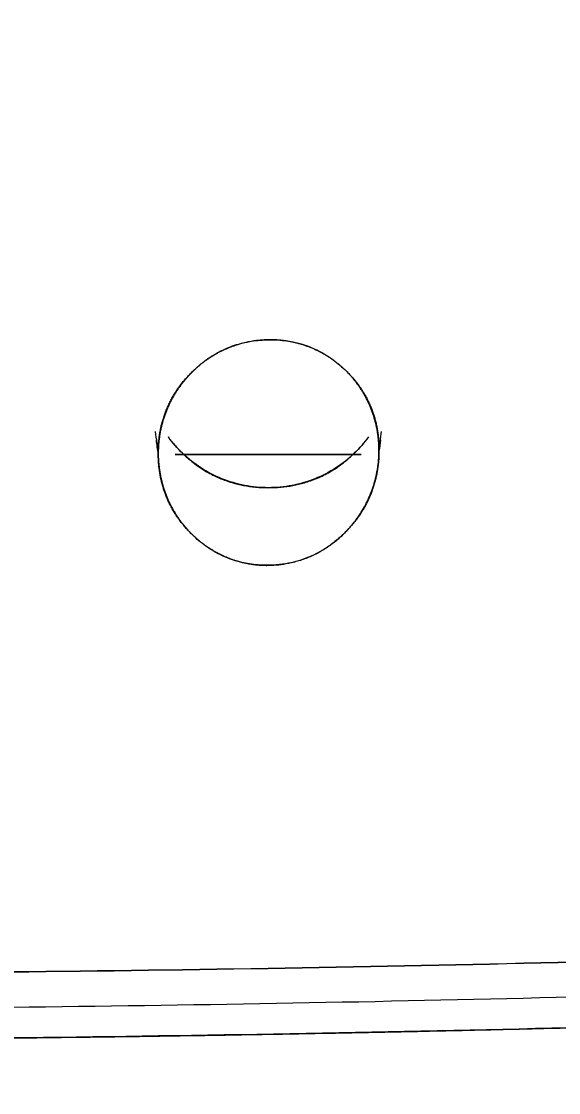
# Model space of a CAD drawing. Header units: inches. Extents: x 1105 to 1525, y -292 to 302.
# Drawn here: x 1214.19 to 1217.73, y 202.73 to 209.78 of the extents above; entities that cross this region are included whole.
import ezdxf

# ---------------------------------------------------------------- set-up
doc = ezdxf.new("R2010")
doc.units = ezdxf.units.IN
doc.header["$LTSCALE"] = 2.42
doc.header["$MEASUREMENT"] = 0
doc.header["$PDMODE"] = 3
doc.header["$PDSIZE"] = 0.3125
doc.layers.get('0').update_dxf_attribs({"linetype": 'CONTINUOUS'})
doc.layers.get('Defpoints').update_dxf_attribs({"linetype": 'CONTINUOUS'})
doc.layers.add('DIM', color=3, linetype='CONTINUOUS', lineweight=18)
doc.styles.get("Standard").update_dxf_attribs({"font": 'arial.ttf', "width": 0.8})
doc.dimstyles.new('ISO-25', dxfattribs={"dimtxt": 5, "dimasz": 2.5, "dimexe": 1.25, "dimexo": 0.625, "dimgap": 2, "dimtad": 1, "dimtih": 1, "dimtoh": 1, "dimdec": 1, "dimdsep": 46, "dimtxsty": 'Standard', "dimcen": 0, "dimclrd": 3, "dimclre": 3, "dimclrt": 4, "dimadec": 0, "dimazin": 0, "dimtfac": 1, "dimtdec": 1, "dimtmove": 0, "dimatfit": 3, "dimfxl": 1, "dimarcsym": 0})

# ---------------------------------------------------------------- blocks, each defined once
blk = doc.blocks.new('*D2')
at = {"layer": 'Defpoints', "color": 0, "transparency": 16777216}
for p in [(1211.2005, 267.02), (1309.6383, 267.02), (1211.2005, 196.6188)]:
    blk.add_point(p, dxfattribs=at)
at = {"layer": 'DIM', "color": 3, "lineweight": -2, "transparency": 16777216}
for p, q in [((1211.8255, 267.02), (1310.8883, 267.02)), ((1309.6383, 262.02), (1309.6383, 236.3722)), ((1309.6383, 201.6188), (1309.6383, 227.2665)), ((1211.8255, 196.6188), (1310.8883, 196.6188))]:
    blk.add_line(p, q, dxfattribs=at)
at = {"layer": 'DIM', "color": 3, "transparency": 16777216}
for points in [[(1308.805, 262.02), (1310.4717, 262.02), (1309.6383, 267.02)], [(1308.805, 201.6188), (1310.4717, 201.6188), (1309.6383, 196.6188)]]:
    blk.add_solid(points, dxfattribs=at)
at = {"layer": 'DIM', "color": 4, "transparency": 16777216, "insert": (1309.6383, 231.8194), "char_height": 5, "attachment_point": 5}
blk.add_mtext('70.4', dxfattribs=at)

msp = doc.modelspace()

# ---------------------------------------------------------------- linework, layer by layer
at = {"linetype": 'Continuous', "lineweight": 18}
for points, degree, knots in [([(1278.7728, 214.8172), (1278.7728, 214.2451), (1278.5555, 213.1008), (1277.5809, 211.4008), (1275.9671, 209.7338), (1273.7294, 208.1157), (1270.8898, 206.5623), (1267.475, 205.0882), (1263.5185, 203.7078), (1259.0582, 202.4345), (1254.1367, 201.2804), (1248.8018, 200.2566), (1243.1051, 199.3732), (1237.1008, 198.6384), (1230.8471, 198.0594), (1224.4046, 197.6419), (1217.8344, 197.3897), (1213.4116, 197.3335), (1211.2005, 197.3335)], 3, [0, 0, 0, 0, 0.0625, 0.125, 0.1875, 0.25, 0.3125, 0.375, 0.4375, 0.5, 0.5625, 0.625, 0.6875, 0.75, 0.8125, 0.875, 0.9375, 1, 1, 1, 1]), ([(1211.2005, 197.3335), (1213.4117, 197.3335), (1217.8342, 197.3898), (1226.5943, 197.7259), (1237.2256, 198.5604), (1247.0244, 199.9152), (1254.1354, 201.2807), (1259.0588, 202.4343), (1263.517, 203.7082), (1267.4758, 205.0881), (1270.8883, 206.5624), (1273.7299, 208.1157), (1275.5936, 209.4643), (1276.7733, 210.5673), (1277.7437, 211.6842), (1278.4933, 212.9931), (1278.7275, 214.0277), (1278.761, 214.4911)], 3, [0, 0, 0, 0, 0.063251, 0.126502, 0.253004, 0.379507, 0.442758, 0.506009, 0.56926, 0.632511, 0.695762, 0.759013, 0.822264, 0.85389, 0.885516, 0.948767, 1, 1, 1, 1]), ([(1211.2005, 196.6187), (1212.9275, 196.6156), (1216.3817, 196.6455), (1221.3499, 196.7975), (1225.8822, 197.0223), (1229.7737, 197.284), (1233.0617, 197.5564), (1235.8979, 197.8303), (1238.4394, 198.1079), (1241.0527, 198.4258), (1243.6893, 198.7842), (1246.2912, 199.1794), (1248.7797, 199.5955), (1251.4007, 200.0771), (1254.3163, 200.6735), (1257.3669, 201.3778), (1260.3507, 202.1596), (1263.1348, 202.9874), (1265.6452, 203.8358), (1267.799, 204.6622), (1269.5632, 205.4248), (1271.0923, 206.1619), (1272.552, 206.9506), (1273.9866, 207.8418), (1275.0913, 208.6552), (1275.8914, 209.3394), (1276.4739, 209.8958), (1277.0909, 210.5715), (1277.7334, 211.4382), (1278.2011, 212.297), (1278.407, 212.877), (1278.4665, 213.0777)], 3, [0, 0, 0, 0, 0.052064, 0.104502, 0.150958, 0.191431, 0.22592, 0.255225, 0.282857, 0.309228, 0.34242, 0.372757, 0.40028, 0.431812, 0.469681, 0.51226, 0.554914, 0.597363, 0.639585, 0.678668, 0.712558, 0.741996, 0.774623, 0.812204, 0.851455, 0.871332, 0.891416, 0.915275, 0.945229, 0.981313, 1, 1, 1, 1]), ([(1275.2769, 209.273), (1274.1945, 208.2636), (1270.1324, 205.7254), (1262.855, 202.9064), (1253.5924, 200.509), (1242.7007, 198.6254), (1230.5986, 197.3279), (1217.7503, 196.6664), (1211.2005, 196.6664)], 2, [0, 0, 0, 0.093758, 0.244799, 0.395839, 0.546879, 0.697919, 0.84896, 1, 1, 1]), ([(1215.095, 206.9332), (1215.095, 206.9384), (1215.095, 206.9487), (1215.0953, 206.9642), (1215.0959, 206.9795), (1215.0967, 206.9948), (1215.0979, 207.0099), (1215.0993, 207.0249), (1215.1009, 207.0398), (1215.1029, 207.0546), (1215.1051, 207.0692), (1215.1076, 207.0838), (1215.1104, 207.0982), (1215.1135, 207.1126), (1215.1168, 207.1268), (1215.1204, 207.1409), (1215.1243, 207.1549), (1215.1285, 207.1687), (1215.1329, 207.1825), (1215.1376, 207.1961), (1215.1426, 207.2097), (1215.1479, 207.2231), (1215.1534, 207.2364), (1215.1592, 207.2496), (1215.1653, 207.2626), (1215.1717, 207.2756), (1215.1783, 207.2884), (1215.1852, 207.3012), (1215.1924, 207.3138), (1215.1999, 207.3263), (1215.2076, 207.3387), (1215.2156, 207.3509), (1215.2239, 207.3631), (1215.2325, 207.3751), (1215.2413, 207.387), (1215.2505, 207.3989), (1215.2598, 207.4105), (1215.2695, 207.4221), (1215.2795, 207.4336), (1215.2897, 207.4449), (1215.3002, 207.4562), (1215.3347, 207.4918), (1215.3965, 207.5465), (1215.4932, 207.6083), (1215.5973, 207.6526), (1215.7084, 207.6794), (1215.8239, 207.6886), (1215.9391, 207.6818), (1216.0497, 207.6573), (1216.1532, 207.6154), (1216.2492, 207.556), (1216.3141, 207.5), (1216.3544, 207.4586), (1216.3736, 207.4374), (1216.3917, 207.4158), (1216.4089, 207.3938), (1216.4251, 207.3713), (1216.4403, 207.3484), (1216.4545, 207.3251), (1216.4677, 207.3013), (1216.4799, 207.2771), (1216.4911, 207.2525), (1216.5013, 207.2274), (1216.5105, 207.2019), (1216.5187, 207.1759), (1216.526, 207.1495), (1216.5322, 207.1227), (1216.5375, 207.0954), (1216.5417, 207.0677), (1216.545, 207.0395), (1216.5472, 207.0109), (1216.5485, 206.9819), (1216.5486, 206.9624), (1216.5486, 206.9526)], 3, [0, 0, 0, 0, 0.006722, 0.013397, 0.020026, 0.026612, 0.033156, 0.039662, 0.046131, 0.052566, 0.058969, 0.065343, 0.071689, 0.078011, 0.084311, 0.090592, 0.096855, 0.103104, 0.109341, 0.115569, 0.121791, 0.128008, 0.134224, 0.140441, 0.146662, 0.15289, 0.159127, 0.165376, 0.171639, 0.177919, 0.184218, 0.19054, 0.196886, 0.203259, 0.209661, 0.216096, 0.222564, 0.229069, 0.235613, 0.242198, 0.248827, 0.255501, 0.306362, 0.355208, 0.403303, 0.451969, 0.50248, 0.552727, 0.60102, 0.648635, 0.696894, 0.747064, 0.759573, 0.771925, 0.784135, 0.796221, 0.808199, 0.820087, 0.831902, 0.843662, 0.855387, 0.867095, 0.878804, 0.890534, 0.902302, 0.914128, 0.92603, 0.938025, 0.950131, 0.962365, 0.974744, 0.987284, 1, 1, 1, 1]), ([(1216.5486, 206.9526), (1216.5486, 206.9568), (1216.5486, 206.9654), (1216.5484, 206.9781), (1216.548, 206.9909), (1216.5473, 207.0036), (1216.5464, 207.0163), (1216.5453, 207.0289), (1216.544, 207.0415), (1216.5425, 207.0541), (1216.5408, 207.0666), (1216.5389, 207.0791), (1216.5367, 207.0915), (1216.5344, 207.1038), (1216.5318, 207.1161), (1216.5291, 207.1284), (1216.5261, 207.1405), (1216.523, 207.1526), (1216.5196, 207.1646), (1216.5161, 207.1766), (1216.5123, 207.1884), (1216.5084, 207.2002), (1216.5043, 207.2119), (1216.4999, 207.2235), (1216.4954, 207.235), (1216.4907, 207.2464), (1216.4858, 207.2577), (1216.4808, 207.2689), (1216.4755, 207.28), (1216.4701, 207.291), (1216.4645, 207.3019), (1216.4587, 207.3127), (1216.4528, 207.3234), (1216.4467, 207.3339), (1216.4404, 207.3444), (1216.4339, 207.3547), (1216.4273, 207.3649), (1216.4205, 207.3749), (1216.4136, 207.3849), (1216.4065, 207.3947), (1216.3993, 207.4043), (1216.3919, 207.4139), (1216.3843, 207.4232), (1216.3766, 207.4325), (1216.3688, 207.4416), (1216.3608, 207.4506), (1216.3527, 207.4594), (1216.3445, 207.4681), (1216.3361, 207.4766), (1216.3276, 207.4849), (1216.319, 207.4932), (1216.3102, 207.5012), (1216.3013, 207.5091), (1216.2923, 207.5169), (1216.2832, 207.5245), (1216.274, 207.5319), (1216.2647, 207.5391), (1216.2552, 207.5462), (1216.2457, 207.5532), (1216.236, 207.5599), (1216.2263, 207.5665), (1216.2165, 207.573), (1216.2065, 207.5792), (1216.1965, 207.5853), (1216.1864, 207.5912), (1216.1762, 207.5969), (1216.166, 207.6025), (1216.1556, 207.6079), (1216.1452, 207.6131), (1216.1347, 207.6182), (1216.1241, 207.623), (1216.1135, 207.6277), (1216.1028, 207.6322), (1216.0921, 207.6365), (1216.0813, 207.6407), (1216.0704, 207.6446), (1216.0595, 207.6484), (1216.0486, 207.652), (1216.0376, 207.6554), (1216.0265, 207.6587), (1216.0154, 207.6617), (1216.0043, 207.6646), (1215.9932, 207.6673), (1215.982, 207.6698), (1215.9708, 207.6721), (1215.9596, 207.6743), (1215.9483, 207.6763), (1215.9371, 207.678), (1215.9258, 207.6796), (1215.9145, 207.6811), (1215.9032, 207.6823), (1215.8919, 207.6834), (1215.8806, 207.6842), (1215.8693, 207.6849), (1215.858, 207.6854), (1215.8467, 207.6858), (1215.8354, 207.6859), (1215.8225, 207.6859), (1215.8078, 207.6856), (1215.7914, 207.6849), (1215.7749, 207.6838), (1215.7581, 207.6822), (1215.7411, 207.6803), (1215.724, 207.6779), (1215.7067, 207.675), (1215.6893, 207.6717), (1215.6718, 207.668), (1215.6541, 207.6637), (1215.6363, 207.6589), (1215.6185, 207.6536), (1215.6006, 207.6478), (1215.5826, 207.6415), (1215.5646, 207.6346), (1215.5465, 207.6272), (1215.5285, 207.6191), (1215.5105, 207.6105), (1215.4925, 207.6014), (1215.4746, 207.5916), (1215.4568, 207.5812), (1215.4391, 207.5702), (1215.4215, 207.5586), (1215.4041, 207.5463), (1215.3869, 207.5335), (1215.3698, 207.52), (1215.3531, 207.5058), (1215.3365, 207.4911), (1215.3203, 207.4756), (1215.3043, 207.4596), (1215.2888, 207.4429), (1215.2735, 207.4256), (1215.2587, 207.4076), (1215.2444, 207.389), (1215.2305, 207.3698), (1215.2171, 207.35), (1215.2042, 207.3295), (1215.1918, 207.3085), (1215.1801, 207.2869), (1215.169, 207.2647), (1215.1585, 207.2419), (1215.1487, 207.2187), (1215.1397, 207.1949), (1215.1313, 207.1705), (1215.1238, 207.1457), (1215.1171, 207.1205), (1215.1111, 207.0948), (1215.1061, 207.0687), (1215.102, 207.0422), (1215.0987, 207.0154), (1215.0965, 206.9882), (1215.0951, 206.9608), (1215.0951, 206.9424), (1215.095, 206.9332)], 3, [0, 0, 0, 0, 0.005532, 0.011055, 0.016571, 0.022078, 0.027578, 0.033069, 0.038552, 0.044027, 0.049494, 0.054953, 0.060405, 0.065848, 0.071283, 0.076711, 0.08213, 0.087542, 0.092946, 0.098343, 0.103731, 0.109112, 0.114485, 0.11985, 0.125208, 0.130558, 0.1359, 0.141235, 0.146562, 0.151882, 0.157194, 0.162499, 0.167796, 0.173086, 0.178368, 0.183643, 0.188911, 0.194172, 0.199425, 0.20467, 0.209909, 0.21514, 0.220365, 0.225582, 0.230792, 0.235994, 0.24119, 0.246379, 0.25156, 0.256735, 0.261903, 0.267064, 0.272218, 0.277365, 0.282505, 0.287638, 0.292765, 0.297885, 0.302998, 0.308104, 0.313204, 0.318298, 0.323384, 0.328464, 0.333538, 0.338605, 0.343666, 0.34872, 0.353768, 0.358809, 0.363844, 0.368873, 0.373896, 0.378912, 0.383922, 0.388926, 0.393924, 0.398916, 0.403901, 0.408881, 0.413855, 0.418822, 0.423784, 0.42874, 0.43369, 0.438635, 0.443573, 0.448506, 0.453433, 0.458354, 0.46327, 0.46818, 0.473085, 0.477984, 0.482878, 0.487766, 0.492649, 0.497526, 0.504524, 0.511617, 0.518803, 0.526085, 0.533461, 0.540932, 0.548498, 0.556159, 0.563915, 0.571766, 0.579713, 0.587755, 0.595893, 0.604126, 0.612455, 0.620879, 0.629399, 0.638015, 0.646727, 0.655535, 0.664438, 0.673438, 0.682533, 0.691725, 0.701012, 0.710396, 0.719875, 0.729451, 0.739122, 0.74889, 0.758753, 0.768713, 0.778769, 0.78892, 0.799168, 0.809511, 0.819951, 0.830486, 0.841117, 0.851844, 0.862667, 0.873586, 0.8846, 0.89571, 0.906916, 0.918218, 0.929614, 0.941107, 0.952695, 0.964378, 0.976157, 0.988031, 1, 1, 1, 1]), ([(1215.1603, 207.0471), (1215.2015, 206.9907), (1215.4883, 206.7131), (1216.151, 206.7124), (1216.4397, 206.9906), (1216.4809, 207.0471)], 2, [0, 0, 0, 0.092688, 0.499886, 0.907083, 1, 1, 1]), ([(1216.4795, 207.0473), (1216.4519, 207.0086), (1216.4206, 206.9723), (1216.3492, 206.9033), (1216.3085, 206.8711), (1216.2214, 206.8149), (1216.175, 206.7909), (1216.0783, 206.7522), (1216.0279, 206.7375), (1215.9252, 206.7177), (1215.8729, 206.7128), (1215.7682, 206.7128), (1215.7158, 206.7177), (1215.6131, 206.7375), (1215.5627, 206.7522), (1215.466, 206.7909), (1215.4196, 206.8149), (1215.3325, 206.8711), (1215.2918, 206.9033), (1215.2204, 206.9723), (1215.1891, 207.0086), (1215.1616, 207.0473)], 3, [0, 0, 0, 0, 0.094279, 0.094279, 0.195709, 0.195709, 0.29714, 0.29714, 0.39857, 0.39857, 0.5, 0.5, 0.60143, 0.60143, 0.70286, 0.70286, 0.80429, 0.80429, 0.905721, 0.905721, 1, 1, 1, 1]), ([(1216.5486, 206.9526), (1216.5485, 206.9474), (1216.5484, 206.937), (1216.5479, 206.9215), (1216.5471, 206.9061), (1216.546, 206.8909), (1216.5446, 206.8757), (1216.543, 206.8606), (1216.541, 206.8457), (1216.5388, 206.8309), (1216.5364, 206.8161), (1216.5336, 206.8015), (1216.5306, 206.787), (1216.5273, 206.7726), (1216.5237, 206.7584), (1216.5198, 206.7442), (1216.5157, 206.7301), (1216.5112, 206.7162), (1216.5065, 206.7023), (1216.5016, 206.6886), (1216.4963, 206.675), (1216.4908, 206.6615), (1216.4849, 206.6481), (1216.4788, 206.6348), (1216.4725, 206.6216), (1216.4658, 206.6085), (1216.4589, 206.5956), (1216.4517, 206.5827), (1216.4442, 206.57), (1216.4364, 206.5574), (1216.4283, 206.5448), (1216.42, 206.5324), (1216.4114, 206.5201), (1216.4025, 206.508), (1216.3934, 206.4959), (1216.3839, 206.4839), (1216.3742, 206.4721), (1216.3642, 206.4603), (1216.3539, 206.4487), (1216.3433, 206.4371), (1216.3325, 206.4257), (1216.3054, 206.3982), (1216.2603, 206.3574), (1216.1938, 206.3091), (1216.1237, 206.2698), (1216.05, 206.2392), (1215.9728, 206.2175), (1215.8922, 206.2048), (1215.7994, 206.2004), (1215.697, 206.2079), (1215.589, 206.2333), (1215.4879, 206.2758), (1215.3938, 206.3353), (1215.3299, 206.3916), (1215.2898, 206.4335), (1215.27, 206.4558), (1215.2513, 206.4785), (1215.2336, 206.5016), (1215.217, 206.5252), (1215.2015, 206.5493), (1215.187, 206.5738), (1215.1736, 206.5987), (1215.1612, 206.6241), (1215.1499, 206.65), (1215.1396, 206.6763), (1215.1304, 206.7031), (1215.1223, 206.7303), (1215.1152, 206.7579), (1215.1091, 206.786), (1215.1042, 206.8146), (1215.1003, 206.8436), (1215.0974, 206.8731), (1215.0956, 206.903), (1215.0952, 206.9231), (1215.095, 206.9332)], 3, [0, 0, 0, 0, 0.006774, 0.013502, 0.020186, 0.02683, 0.033436, 0.040005, 0.04654, 0.053044, 0.05952, 0.065969, 0.072394, 0.078798, 0.085183, 0.091552, 0.097908, 0.104254, 0.110591, 0.116924, 0.123253, 0.129583, 0.135916, 0.142254, 0.1486, 0.154958, 0.161329, 0.167716, 0.174122, 0.18055, 0.187002, 0.19348, 0.199987, 0.206527, 0.2131, 0.21971, 0.226359, 0.233049, 0.239782, 0.246561, 0.253389, 0.260266, 0.296895, 0.332321, 0.366982, 0.401346, 0.435893, 0.471096, 0.507401, 0.556744, 0.60429, 0.651267, 0.698954, 0.748579, 0.761656, 0.774566, 0.787326, 0.799955, 0.81247, 0.824892, 0.837239, 0.849531, 0.861788, 0.87403, 0.886278, 0.898551, 0.91087, 0.923255, 0.935725, 0.948299, 0.960996, 0.973834, 0.986829, 1, 1, 1, 1]), ([(1215.095, 206.9332), (1215.0951, 206.9286), (1215.0952, 206.9195), (1215.0957, 206.9058), (1215.0964, 206.8923), (1215.0973, 206.8788), (1215.0985, 206.8654), (1215.1, 206.852), (1215.1016, 206.8388), (1215.1035, 206.8256), (1215.1056, 206.8126), (1215.1079, 206.7996), (1215.1104, 206.7868), (1215.1131, 206.774), (1215.1161, 206.7614), (1215.1192, 206.7489), (1215.1226, 206.7364), (1215.1261, 206.7241), (1215.1298, 206.712), (1215.1338, 206.6999), (1215.1379, 206.688), (1215.1421, 206.6762), (1215.1466, 206.6645), (1215.1512, 206.653), (1215.156, 206.6416), (1215.161, 206.6303), (1215.1661, 206.6192), (1215.1714, 206.6082), (1215.1768, 206.5973), (1215.1824, 206.5866), (1215.1881, 206.5761), (1215.194, 206.5656), (1215.2, 206.5554), (1215.2062, 206.5453), (1215.2124, 206.5353), (1215.2188, 206.5255), (1215.2253, 206.5158), (1215.232, 206.5063), (1215.2387, 206.4969), (1215.2456, 206.4877), (1215.2526, 206.4786), (1215.2596, 206.4697), (1215.2668, 206.461), (1215.2741, 206.4524), (1215.2814, 206.444), (1215.2889, 206.4357), (1215.2964, 206.4276), (1215.304, 206.4196), (1215.3117, 206.4118), (1215.3195, 206.4041), (1215.3273, 206.3966), (1215.3352, 206.3893), (1215.3432, 206.3821), (1215.3512, 206.3751), (1215.3593, 206.3682), (1215.3674, 206.3615), (1215.3756, 206.355), (1215.3839, 206.3485), (1215.3922, 206.3423), (1215.4005, 206.3362), (1215.4089, 206.3302), (1215.4173, 206.3244), (1215.4257, 206.3188), (1215.4342, 206.3133), (1215.4427, 206.308), (1215.4512, 206.3028), (1215.4598, 206.2977), (1215.4683, 206.2928), (1215.4769, 206.288), (1215.4855, 206.2834), (1215.4941, 206.279), (1215.5027, 206.2746), (1215.5114, 206.2704), (1215.52, 206.2664), (1215.5286, 206.2625), (1215.5372, 206.2587), (1215.5459, 206.2551), (1215.5545, 206.2516), (1215.5631, 206.2482), (1215.5717, 206.245), (1215.5803, 206.2419), (1215.5889, 206.2389), (1215.5975, 206.236), (1215.606, 206.2333), (1215.6145, 206.2307), (1215.623, 206.2282), (1215.6315, 206.2259), (1215.64, 206.2236), (1215.6484, 206.2215), (1215.6568, 206.2195), (1215.6652, 206.2177), (1215.6736, 206.2159), (1215.6819, 206.2142), (1215.6902, 206.2127), (1215.6984, 206.2113), (1215.7066, 206.2099), (1215.7148, 206.2087), (1215.7229, 206.2076), (1215.731, 206.2066), (1215.739, 206.2057), (1215.7471, 206.2049), (1215.755, 206.2041), (1215.7629, 206.2035), (1215.7708, 206.203), (1215.7786, 206.2026), (1215.7864, 206.2022), (1215.7941, 206.202), (1215.8018, 206.2018), (1215.828, 206.2016), (1215.8736, 206.2035), (1215.9387, 206.2122), (1216.0048, 206.2274), (1216.0712, 206.2497), (1216.1372, 206.2792), (1216.2018, 206.3162), (1216.2642, 206.3611), (1216.3097, 206.4016), (1216.3407, 206.4334), (1216.3589, 206.4535), (1216.3764, 206.4742), (1216.3932, 206.4955), (1216.4092, 206.5174), (1216.4245, 206.5399), (1216.4389, 206.5629), (1216.4525, 206.5865), (1216.4653, 206.6105), (1216.4772, 206.635), (1216.4883, 206.6599), (1216.4984, 206.6852), (1216.5077, 206.7108), (1216.5161, 206.7368), (1216.5235, 206.7631), (1216.53, 206.7896), (1216.5355, 206.8164), (1216.5401, 206.8434), (1216.5437, 206.8705), (1216.5464, 206.8978), (1216.5481, 206.9252), (1216.5484, 206.9434), (1216.5486, 206.9526)], 3, [0, 0, 0, 0, 0.005961, 0.011896, 0.017803, 0.023685, 0.02954, 0.035368, 0.041169, 0.046945, 0.052694, 0.058416, 0.064112, 0.069782, 0.075425, 0.081042, 0.086633, 0.092197, 0.097735, 0.103247, 0.108733, 0.114192, 0.119626, 0.125033, 0.130415, 0.13577, 0.141099, 0.146402, 0.15168, 0.156931, 0.162156, 0.167356, 0.17253, 0.177677, 0.1828, 0.187896, 0.192966, 0.198011, 0.20303, 0.208024, 0.212992, 0.217934, 0.22285, 0.227742, 0.232607, 0.237447, 0.242262, 0.247051, 0.251815, 0.256554, 0.261267, 0.265955, 0.270617, 0.275255, 0.279867, 0.284454, 0.289016, 0.293553, 0.298065, 0.302551, 0.307013, 0.31145, 0.315862, 0.320249, 0.324611, 0.328948, 0.333261, 0.337549, 0.341812, 0.34605, 0.350264, 0.354453, 0.358618, 0.362758, 0.366873, 0.370965, 0.375031, 0.379074, 0.383092, 0.387086, 0.391055, 0.395001, 0.398922, 0.402819, 0.406692, 0.410542, 0.414367, 0.418168, 0.421945, 0.425699, 0.429429, 0.433135, 0.436818, 0.440476, 0.444112, 0.447723, 0.451312, 0.454877, 0.458418, 0.461936, 0.465432, 0.468903, 0.472352, 0.475778, 0.479181, 0.48256, 0.485917, 0.489251, 0.492563, 0.52017, 0.548683, 0.57812, 0.608498, 0.639832, 0.672138, 0.70543, 0.73972, 0.751474, 0.763236, 0.775004, 0.786779, 0.798562, 0.810352, 0.822148, 0.833953, 0.845764, 0.857583, 0.869409, 0.881243, 0.893084, 0.904933, 0.916789, 0.928653, 0.940525, 0.952404, 0.964291, 0.976186, 0.988089, 1, 1, 1, 1]), ([(1218.4002, 203.6057), (1217.2047, 203.5736), (1216.0059, 203.5499), (1213.6048, 203.519), (1212.4026, 203.5118), (1211.2005, 203.5127)], 3, [0, 0, 0, 0, 0.5, 0.5, 1, 1, 1, 1]), ([(1211.2005, 203.2787), (1212.3604, 203.2789), (1213.5204, 203.2866), (1215.8372, 203.3175), (1216.994, 203.3406), (1218.1478, 203.3715)], 3, [0, 0, 0, 0, 0.5, 0.5, 1, 1, 1, 1]), ([(1260.5638, 203.2231), (1259.9244, 203.03), (1259.2681, 202.8405), (1257.9153, 202.4675), (1257.2186, 202.2841), (1255.0808, 201.7463), (1253.5921, 201.4047), (1250.4998, 200.7582), (1248.8964, 200.4534), (1245.5884, 199.883), (1243.8838, 199.6174), (1240.3878, 199.1278), (1238.5964, 198.9038), (1234.9418, 198.4991), (1233.0787, 198.3185), (1229.2963, 198.0022), (1227.377, 197.8665), (1224.4682, 197.6975), (1223.4936, 197.6469), (1221.5365, 197.5574), (1220.5539, 197.5184), (1217.8684, 197.4282), (1216.1597, 197.3885), (1214.4477, 197.3664)], 3, [0, 0, 0, 0, 0.055832, 0.055832, 0.112284, 0.112284, 0.225189, 0.225189, 0.338094, 0.338094, 0.450999, 0.450999, 0.563904, 0.563904, 0.676809, 0.676809, 0.789714, 0.789714, 0.846167, 0.846167, 0.902619, 0.902619, 1, 1, 1, 1]), ([(1214.4495, 197.3664), (1215.3566, 197.3781), (1217.6805, 197.4209), (1221.5177, 197.5453), (1226.0336, 197.7737), (1230.8095, 198.1108), (1235.796, 198.5745), (1240.8675, 199.1753), (1245.8338, 199.9061), (1250.5431, 200.7495), (1254.9348, 201.6933), (1258.22, 202.5355), (1260.0302, 203.0619), (1260.5643, 203.2232)], 3, [0, 0, 0, 0, 0.051605, 0.13234, 0.219595, 0.312854, 0.413375, 0.52036, 0.629393, 0.737585, 0.845356, 0.953363, 1, 1, 1, 1])]:
    msp.add_open_spline(points, degree=degree, knots=knots, dxfattribs=at)
for points, degree in [([(1215.0749, 207.0821), (1215.0816, 207.0325), (1215.0883, 206.9828), (1215.095, 206.9332)], 3), ([(1216.5486, 206.9526), (1216.5544, 206.9958), (1216.5603, 207.039), (1216.5661, 207.0821)], 3), ([(1215.095, 206.9332), (1215.0909, 206.9641), (1215.0867, 206.995), (1215.0825, 207.0259)], 3), ([(1216.5585, 207.0259), (1216.5552, 207.0015), (1216.5519, 206.977), (1216.5486, 206.9526)], 3), ([(1216.4308, 206.9307), (1215.2062, 206.9307)], 1), ([(1215.2062, 206.9307), (1216.4308, 206.9307)], 1), ([(1211.2005, 203.5127), (1212.4025, 203.5115), (1214.8071, 203.5268), (1217.2049, 203.5745), (1218.4002, 203.6058)], 3), ([(1211.2007, 203.0757), (1214.6698, 203.0758), (1218.1187, 203.1673)], 2), ([(1218.1187, 203.1673), (1215.8207, 203.1067), (1213.5108, 203.0765), (1211.2007, 203.0757)], 3)]:
    msp.add_open_spline(points, degree=degree, dxfattribs=at)

# ---------------------------------------------------------------- dimensions: what is measured, and where the dimension line sits
at = {"layer": 'DIM'}
dim = msp.add_linear_dim(base=(1309.6383, 267.02), p1=(1211.2005, 196.6188), p2=(1211.2005, 267.02), angle=90, dimstyle='ISO-25', override={"dimasz": 5, "dimtad": 0}, dxfattribs=at)
dim.commit()
dim.dimension.update_dxf_attribs({"geometry": '*D2', "text_midpoint": (1309.6383, 231.8194)})

doc.saveas('drawing.dxf')
